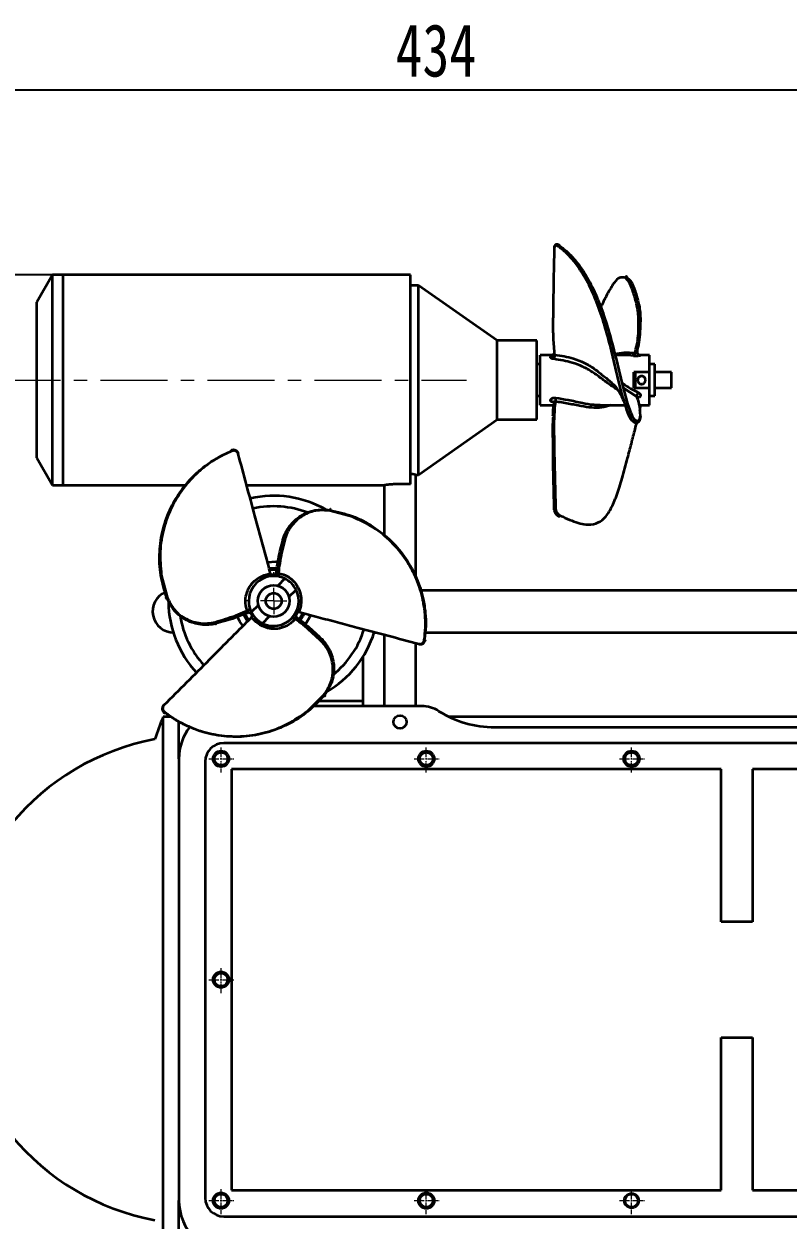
# Model space of a CAD drawing. Header units: millimetres. Extents: x 0 to 1189, y 0 to 841.
# Drawn here: x 258.6 to 403.7, y 214.6 to 442 of the extents above; entities that cross this region are included whole.
import ezdxf

# ---------------------------------------------------------------- set-up
doc = ezdxf.new("R2010")
doc.units = ezdxf.units.MM
doc.header["$PDSIZE"] = -1
for name, pattern in [('CENTER', [10.16, 6.35, -1.27, 1.27, -1.27]), ('CENTER2', [1.125, 0.75, -0.125, 0.125, -0.125]), ('CENTERX2', [20.32, 12.7, -2.54, 2.54, -2.54])]:
    doc.linetypes.add(name, pattern=pattern)
doc.styles.add('SLDTEXTSTYLE1', font='hyswlongfangsong.ttf')
doc.dimstyles.new('SLDDIMSTYLE2', dxfattribs={"dimtxt": 10, "dimasz": 4.08, "dimexe": 0, "dimexo": 0.0625, "dimgap": 2.5, "dimtad": 2, "dimdec": 0, "dimrnd": 1e-09, "dimzin": 12, "dimdsep": 46, "dimtxsty": 'SLDTEXTSTYLE1', "dimsah": 1, "dimcen": 0.09, "dimadec": 0, "dimazin": 3, "dimtfac": 1, "dimtdec": 0, "dimtofl": 0, "dimtmove": 0, "dimatfit": 3, "dimfxl": 1, "dimfrac": 2, "dimtolj": 1, "dimtzin": 12, "dimarcsym": 0})

# ---------------------------------------------------------------- blocks, each defined once
blk = doc.blocks.new('_D_1')
at = {"color": 0, "linetype": 'Continuous', "lineweight": -2, "transparency": 16777216}
for p, q in [((114.87, 282.24), (114.87, 429.48)), ((118.95, 429.48), (544.55, 429.48)), ((548.63, 324.89), (548.63, 429.48))]:
    blk.add_line(p, q, dxfattribs=at)
at = {"color": 0, "linetype": 'Continuous', "lineweight": 18, "transparency": 16777216}
for points in [[(118.95, 430.16), (118.95, 428.8), (114.87, 429.48)], [(544.55, 430.16), (544.55, 428.8), (548.63, 429.48)]]:
    blk.add_solid(points, dxfattribs=at)
at = {"layer": 'Defpoints', "color": 0, "linetype": 'Continuous', "lineweight": 18, "transparency": 16777216}
for p in [(548.63, 429.48), (548.63, 324.82), (114.87, 282.18)]:
    blk.add_point(p, dxfattribs=at)
at = {"color": 0, "linetype": 'Continuous', "lineweight": 18, "transparency": 16777216, "insert": (336.83, 441.98), "char_height": 10, "attachment_point": 2, "style": 'SLDTEXTSTYLE1'}
blk.add_mtext('\\A1;434', dxfattribs=at)
blk = doc.blocks.new('_D_2')
at = {"color": 0, "linetype": 'Continuous', "lineweight": -2, "transparency": 16777216}
for p, q in [((265.94, 394.27), (79.46, 394.27)), ((79.46, 390.19), (79.46, 130.35)), ((265.94, 126.27), (79.46, 126.27))]:
    blk.add_line(p, q, dxfattribs=at)
at = {"color": 0, "linetype": 'Continuous', "lineweight": 18, "transparency": 16777216}
for points in [[(78.78, 390.19), (80.14, 390.19), (79.46, 394.27)], [(78.78, 130.35), (80.14, 130.35), (79.46, 126.27)]]:
    blk.add_solid(points, dxfattribs=at)
at = {"layer": 'Defpoints', "color": 0, "linetype": 'Continuous', "lineweight": 18, "transparency": 16777216}
for p in [(266.01, 394.27), (79.46, 126.27), (266.01, 126.27)]:
    blk.add_point(p, dxfattribs=at)
at = {"color": 0, "linetype": 'Continuous', "lineweight": 18, "transparency": 16777216, "insert": (66.96, 266.48), "char_height": 10, "attachment_point": 2, "rotation": 90, "style": 'SLDTEXTSTYLE1'}
blk.add_mtext('\\A1;268', dxfattribs=at)
blk = doc.blocks.new('SW_CENTERMARKSYMBOL_32')
at = {"color": 0, "linetype": 'Continuous', "lineweight": 18}
for p, q in [((0, 5), (0, 5.5)), ((0, 0), (0, 2.5)), ((-5, 0), (-5.5, 0)), ((0, 0), (-2.5, 0)), ((0, 0), (0, -2.5)), ((0, 0), (2.5, 0)), ((5, 0), (5.5, 0)), ((0, -5), (0, -5.5))]:
    blk.add_line(p, q, dxfattribs=at)
blk = doc.blocks.new('*U80')
at = {"color": 0, "linetype": 'CENTER2', "lineweight": 18, "transparency": 16777216}
for p, q in [((-2.3, 0), (-0.3, 0)), ((0, 0.3), (0, 2.26)), ((0.3, 0), (2.43, 0)), ((0, -2.58), (0, -0.3))]:
    blk.add_line(p, q, dxfattribs=at)
at = {"color": 0, "linetype": 'Continuous', "lineweight": 18, "transparency": 16777216}
for p, q in [((-0.15, 0), (0.15, 0)), ((0, -0.15), (0, 0.15))]:
    blk.add_line(p, q, dxfattribs=at)
blk = doc.blocks.new('*U81')
at = {"color": 0, "linetype": 'CENTER2', "lineweight": 18, "transparency": 16777216}
for p, q in [((-2.3, 0), (-0.3, 0)), ((0, 0.3), (0, 2.26)), ((0.3, 0), (2.43, 0)), ((0, -2.58), (0, -0.3))]:
    blk.add_line(p, q, dxfattribs=at)
at = {"color": 0, "linetype": 'Continuous', "lineweight": 18, "transparency": 16777216}
for p, q in [((-0.15, 0), (0.15, 0)), ((0, -0.15), (0, 0.15))]:
    blk.add_line(p, q, dxfattribs=at)
blk = doc.blocks.new('*U82')
at = {"color": 0, "linetype": 'CENTER2', "lineweight": 18, "transparency": 16777216}
for p, q in [((-2.3, 0), (-0.3, 0)), ((0, 0.3), (0, 2.26)), ((0.3, 0), (2.43, 0)), ((0, -2.58), (0, -0.3))]:
    blk.add_line(p, q, dxfattribs=at)
at = {"color": 0, "linetype": 'Continuous', "lineweight": 18, "transparency": 16777216}
for p, q in [((-0.15, 0), (0.15, 0)), ((0, -0.15), (0, 0.15))]:
    blk.add_line(p, q, dxfattribs=at)
blk = doc.blocks.new('*U83')
at = {"color": 0, "linetype": 'CENTER2', "lineweight": 18, "transparency": 16777216}
for p, q in [((-2.3, 0), (-0.3, 0)), ((0, 0.3), (0, 2.26)), ((0.3, 0), (2.43, 0)), ((0, -2.58), (0, -0.3))]:
    blk.add_line(p, q, dxfattribs=at)
at = {"color": 0, "linetype": 'Continuous', "lineweight": 18, "transparency": 16777216}
for p, q in [((-0.15, 0), (0.15, 0)), ((0, -0.15), (0, 0.15))]:
    blk.add_line(p, q, dxfattribs=at)
blk = doc.blocks.new('*U84')
at = {"color": 0, "linetype": 'CENTER2', "lineweight": 18, "transparency": 16777216}
for p, q in [((-2.3, 0), (-0.3, 0)), ((0, 0.3), (0, 2.26)), ((0.3, 0), (2.43, 0)), ((0, -2.58), (0, -0.3))]:
    blk.add_line(p, q, dxfattribs=at)
at = {"color": 0, "linetype": 'Continuous', "lineweight": 18, "transparency": 16777216}
for p, q in [((-0.15, 0), (0.15, 0)), ((0, -0.15), (0, 0.15))]:
    blk.add_line(p, q, dxfattribs=at)
blk = doc.blocks.new('*U85')
at = {"color": 0, "linetype": 'CENTER2', "lineweight": 18, "transparency": 16777216}
for p, q in [((-2.3, 0), (-0.3, 0)), ((0, 0.3), (0, 2.26)), ((0.3, 0), (2.43, 0)), ((0, -2.58), (0, -0.3))]:
    blk.add_line(p, q, dxfattribs=at)
at = {"color": 0, "linetype": 'Continuous', "lineweight": 18, "transparency": 16777216}
for p, q in [((-0.15, 0), (0.15, 0)), ((0, -0.15), (0, 0.15))]:
    blk.add_line(p, q, dxfattribs=at)
blk = doc.blocks.new('*U86')
at = {"color": 0, "linetype": 'CENTER2', "lineweight": 18, "transparency": 16777216}
for p, q in [((-2.3, 0), (-0.3, 0)), ((0, 0.3), (0, 2.26)), ((0.3, 0), (2.43, 0)), ((0, -2.58), (0, -0.3))]:
    blk.add_line(p, q, dxfattribs=at)
at = {"color": 0, "linetype": 'Continuous', "lineweight": 18, "transparency": 16777216}
for p, q in [((-0.15, 0), (0.15, 0)), ((0, -0.15), (0, 0.15))]:
    blk.add_line(p, q, dxfattribs=at)

msp = doc.modelspace()

# ---------------------------------------------------------------- linework, layer by layer
at = {"color": 7, "linetype": 'Continuous', "lineweight": 35}
for p, q in [((264.01, 394.27), (261.01, 389.08)), ((266.01, 394.27), (264.01, 394.27)), ((264.01, 370.49), (264.01, 394.27)), ((332.01, 394.27), (266.01, 394.27)), ((266.01, 370.49), (266.01, 394.27)), ((266.01, 354.27), (266.01, 394.27)), ((332.01, 354.5), (332.01, 394.27)), ((333.51, 392.27), (332.01, 392.27)), ((348.5, 381.77), (333.51, 392.27)), ((333.51, 356.27), (333.51, 392.27)), ((261.01, 371.47), (261.01, 389.08)), ((356.01, 381.77), (348.5, 381.77)), ((348.5, 366.77), (348.5, 381.77)), ((356.01, 366.77), (356.01, 381.77)), ((359.17, 379.02), (356.61, 379.02)), ((356.61, 377.63), (356.61, 379.02)), ((356.61, 369.52), (356.61, 377.63)), ((372.19, 379.02), (370.87, 379.02)), ((377.41, 379.02), (375.23, 379.02)), ((377.41, 375.77), (377.41, 379.02)), ((356.61, 377.27), (356.01, 377.27)), ((377.41, 375.77), (374.41, 375.77)), ((374.41, 372.77), (374.41, 375.77)), ((374.66, 375.77), (374.66, 372.77)), ((378.41, 377.27), (377.41, 377.27)), ((377.41, 374.27), (377.41, 375.77)), ((378.41, 374.27), (378.41, 377.27)), ((381.61, 375.77), (378.41, 375.77)), ((381.61, 372.77), (381.61, 375.77)), ((377.41, 372.77), (377.41, 374.27)), ((378.41, 371.27), (378.41, 374.27)), ((261.01, 359.47), (261.01, 371.47)), ((356.01, 371.27), (356.61, 371.27)), ((374.97, 371.16), (372.41, 372.78)), ((374.41, 372.77), (377.41, 372.77)), ((377.41, 369.52), (377.41, 372.77)), ((377.41, 371.27), (378.41, 371.27)), ((378.41, 372.77), (381.61, 372.77)), ((264.01, 354.27), (264.01, 370.49)), ((266.01, 354.27), (266.01, 370.49)), ((356.61, 369.52), (359.18, 369.52)), ((367, 369.59), (368.03, 369.56)), ((368.03, 369.52), (372.77, 369.52)), ((373.24, 369.74), (373.49, 369.06)), ((375.49, 369.52), (377.41, 369.52)), ((375.59, 368.48), (375.68, 369.24)), ((375.68, 369.24), (375.65, 369.52)), ((333.51, 356.27), (348.5, 366.77)), ((348.5, 366.77), (356.01, 366.77)), ((261.01, 359.47), (264.01, 354.27)), ((333.01, 336.83), (333.01, 356.27)), ((333.01, 356.27), (333.51, 356.27)), ((264.01, 354.27), (266.01, 354.27)), ((266.01, 354.27), (289.3, 354.27)), ((300.88, 354.27), (327.01, 354.27)), ((327.01, 354.27), (327.01, 344.69)), ((332.01, 354.5), (330.01, 354.5)), ((321.01, 348.26), (316.77, 349.44)), ((284.66, 337.27), (285.75, 333.01)), ((306.31, 337.26), (305.58, 337.25)), ((308.13, 336.52), (306.78, 335.17)), ((308.9, 333.05), (310.25, 334.4)), ((473.01, 334.27), (333.88, 334.27)), ((303.11, 331.5), (301.76, 330.15)), ((301.88, 329.92), (301.9, 329.88)), ((310.19, 329.53), (310.52, 330.11)), ((303.88, 328.02), (305.23, 329.37)), ((325.09, 326.27), (325.52, 326.27)), ((327.01, 325.88), (327.01, 312.27)), ((334.79, 326.27), (473.01, 326.27)), ((333.01, 312.27), (333.01, 324.28)), ((323.01, 313.24), (323.01, 321.74)), ((312.35, 311.29), (315.5, 314.36)), ((334.15, 312.27), (313.5, 312.27)), ((323.01, 313.24), (314.48, 313.24)), ((323.01, 312.27), (323.01, 313.24)), ((286.52, 310.27), (285.01, 310.27)), ((285.01, 260.27), (285.01, 310.27)), ((288.01, 302.27), (288.01, 309.49)), ((288.01, 302.27), (288.01, 309.34)), ((500.52, 310.27), (339.29, 310.27)), ((348.01, 308.27), (502.01, 308.27)), ((529.51, 305.27), (296.51, 305.27)), ((288.01, 302.27), (288.01, 218.27)), ((293.01, 301.77), (293.01, 218.77)), ((298.01, 300.27), (298.01, 220.27)), ((391.01, 300.27), (298.01, 300.27)), ((391.01, 271.27), (391.01, 300.27)), ((429.01, 300.27), (397.01, 300.27)), ((397.01, 300.27), (397.01, 271.27)), ((397.01, 271.27), (391.01, 271.27)), ((285.01, 210.27), (285.01, 260.27)), ((391.01, 220.27), (391.01, 249.27)), ((391.01, 249.27), (397.01, 249.27)), ((397.01, 249.27), (397.01, 220.27)), ((298.01, 220.27), (391.01, 220.27)), ((397.01, 220.27), (429.01, 220.27)), ((288.01, 210.27), (288.01, 218.27)), ((288.01, 210.27), (288.01, 218.27)), ((296.51, 215.27), (529.51, 215.27))]:
    msp.add_line(p, q, dxfattribs=at)
at = {"color": 7, "linetype": 'CENTERX2', "lineweight": 18}
msp.add_line((252.81, 374.27), (342.62, 374.27), dxfattribs=at)
at = {"color": 7, "linetype": 'Continuous', "lineweight": 35, "flags": 128}
for points in [[(359.35, 379.17), (359.32, 379.19), (359.25, 379.21), (359.21, 379.23), (359.19, 379.23), (359.2, 379.21), (359.2, 379.21), (359.22, 379.18), (359.23, 379.17), (359.29, 379.13), (359.36, 379.09), (359.36, 379.09), (359.36, 379.09)], [(375.11, 371), (375.06, 371.08), (374.98, 371.16), (374.98, 371.16), (374.98, 371.16)], [(304.84, 339.68), (306.41, 339.76), (306.83, 339.73)], [(305.17, 338.47), (305.25, 338.48), (306.65, 338.49)], [(306.61, 338.24), (305.25, 338.22), (305.23, 338.22)], [(305.24, 338.22), (306.38, 338.26), (306.61, 338.24)], [(300.53, 329.81), (300.94, 329.05), (301.24, 328.63)], [(301.24, 328.63), (301.15, 328.74), (300.54, 329.8)], [(301.53, 330.05), (301.65, 329.82), (301.89, 329.44)], [(311.55, 329.98), (311.26, 329.38), (310.88, 328.77)], [(310.88, 328.77), (311.07, 329.06), (311.54, 329.96)], [(311.8, 329.91), (311.54, 329.37), (311.07, 328.61)], [(300.17, 327.56), (299.58, 328.4), (299.14, 329.25)], [(301.06, 328.45), (300.47, 329.37), (300.31, 329.71)], [(313.01, 329.59), (312.81, 329.12), (312.06, 327.84)]]:
    msp.add_lwpolyline(points, dxfattribs=at)
at = {"color": 7, "linetype": 'Continuous', "lineweight": 35}
for centre, radius in [((306.01, 332.27), 3), ((306.01, 332.27), 1.5), ((330.01, 309.27), 1.25), ((296.01, 302.27), 1.5), ((296.01, 302.27), 1.25), ((335.01, 302.27), 1.5), ((335.01, 302.27), 1.25), ((374.01, 302.27), 1.5), ((374.01, 302.27), 1.25), ((296.01, 260.27), 1.5), ((296.01, 260.27), 1.25), ((296.01, 218.27), 1.5), ((296.01, 218.27), 1.25), ((335.01, 218.27), 1.5), ((335.01, 218.27), 1.25), ((374.01, 218.27), 1.25)]:
    msp.add_circle(centre, radius, dxfattribs=at)
at = {"color": 7, "linetype": 'Continuous', "lineweight": 18}
msp.add_circle((374.01, 218.27), 1.5, dxfattribs=at)
at = {"color": 7, "linetype": 'Continuous', "lineweight": 35}
for centre, radius, start, end in [((306.01, 332.27), 20, 60.3735, 102.8379), ((306.01, 332.27), 18, 68.9062, 102.591), ((306.01, 332.27), 4.75, 63.4085, 206.5915), ((306.7, 337.51), 0.229, 18.1601, 168.1874), ((306.01, 332.27), 4.75, 243.4085, 26.5915), ((306.01, 332.27), 4.75, 26.5915, 63.4085), ((287.01, 330.27), 4, 113.4128, 270), ((306.01, 332.27), 20, 180.4943, 222.8457), ((301.12, 330.26), 0.229, 138.1601, 288.1874), ((306.01, 332.27), 4.75, 210.2555, 243.4085), ((306.01, 332.27), 18, 189.0714, 222.5997), ((310.19, 329.05), 0.229, 258.1545, 47.9948), ((306.01, 332.27), 20, 300.2171, 342.8322), ((306.01, 332.27), 18, 308.8963, 342.5923), ((334.15, 306.27), 6, 57.7958, 90), ((378.01, 273.52), 100, 158.4348, 161.0609), ((348.01, 328.27), 20, 237.7958, 270), ((298.01, 302.27), 10, 142.5723, 180), ((292.01, 260.27), 46.5, 100.6409, 259.3591), ((296.51, 301.77), 3.5, 90, 180), ((296.51, 218.77), 3.5, 180, 270), ((298.01, 218.27), 10, 180, 270)]:
    msp.add_arc(centre, radius, start, end, dxfattribs=at)
for points, knots in [([(359.33, 399.43), (359.24, 395.85), (359.12, 391.2), (359.07, 385.48), (359.06, 382.28), (359.26, 380.16), (359.36, 379.09)], [0, 0, 0, 0, 0.529681, 0.686321, 0.843003, 1, 1, 1, 1]), ([(360.37, 399.87), (360.28, 399.92), (360.1, 400.04), (359.83, 400.08), (359.61, 400.04), (359.45, 399.93), (359.35, 399.78), (359.3, 399.63), (359.3, 399.53), (359.29, 399.49)], [0, 0, 0, 0, 0.19353, 0.423019, 0.554493, 0.696186, 0.844196, 0.920822, 1, 1, 1, 1]), ([(359.29, 399.49), (359.29, 399.49), (359.29, 399.47), (359.3, 399.46), (359.32, 399.44), (359.33, 399.43)], [0, 0, 0, 0, 0.104557, 0.604393, 1, 1, 1, 1]), ([(360.14, 399.68), (360.05, 399.73), (359.88, 399.84), (359.67, 399.86), (359.52, 399.81), (359.42, 399.73), (359.35, 399.6), (359.34, 399.49), (359.33, 399.43)], [0, 0, 0, 0, 0.2478902, 0.498113, 0.6252911, 0.7519734, 0.8762575, 1, 1, 1, 1]), ([(360.37, 399.87), (360.36, 399.87), (360.35, 399.88), (360.33, 399.88), (360.3, 399.88), (360.27, 399.88), (360.24, 399.86), (360.21, 399.83), (360.19, 399.81), (360.16, 399.77), (360.14, 399.72), (360.14, 399.69), (360.14, 399.68)], [0, 0, 0, 0, 0.043355, 0.138562, 0.239447, 0.343431, 0.447415, 0.5483, 0.643507, 0.731295, 0.881342, 1, 1, 1, 1]), ([(372.77, 369.59), (372.42, 370.84), (371.71, 373.35), (370.75, 377.63), (369.66, 382.03), (368.39, 386.39), (366.86, 390.49), (365.22, 393.77), (363.56, 396.27), (361.97, 398.16), (360.75, 399.17), (360.14, 399.68)], [0, 0, 0, 0, 0.125677, 0.25123, 0.37579, 0.500886, 0.625508, 0.750091, 0.833147, 0.916631, 1, 1, 1, 1]), ([(360.4, 399.78), (360.4, 399.79), (360.4, 399.82), (360.38, 399.85), (360.37, 399.86), (360.37, 399.87)], [0, 0, 0, 0, 0.378931, 0.858104, 1, 1, 1, 1]), ([(360.4, 399.78), (361.02, 399.28), (362.26, 398.27), (363.88, 396.39), (365.58, 393.89), (367.24, 390.61), (368.81, 386.51), (370.1, 382.15), (371.2, 377.76), (372.18, 373.49), (372.89, 370.99), (373.24, 369.74)], [0, 0, 0, 0, 0.083922, 0.167871, 0.251306, 0.376283, 0.501098, 0.626172, 0.750464, 0.875419, 1, 1, 1, 1]), ([(372.77, 393.73), (372.42, 393.79), (371.71, 393.89), (370.75, 392.93), (369.64, 391.12), (368.79, 389.43), (368.2, 388.25), (368.13, 388.11)], [0, 0, 0, 0, 0.2426219, 0.4850037, 0.725467, 0.9669667, 1, 1, 1, 1]), ([(373.24, 393.65), (373.24, 393.67), (373.25, 393.72), (373.23, 393.79), (373.2, 393.85), (373.16, 393.88), (373.11, 393.92), (373.05, 393.93), (372.99, 393.94), (372.94, 393.93), (372.89, 393.9), (372.84, 393.86), (372.79, 393.81), (372.78, 393.75), (372.77, 393.73)], [0, 0, 0, 0, 0.090284, 0.204511, 0.27137, 0.343897, 0.420764, 0.5, 0.579236, 0.656103, 0.72863, 0.795489, 0.909716, 1, 1, 1, 1]), ([(375.32, 386.03), (375.29, 386.5), (375.23, 387.45), (374.85, 389.29), (374.24, 391.33), (373.5, 393.15), (373.01, 393.54), (372.77, 393.73)], [0, 0, 0, 0, 0.120086, 0.243576, 0.495116, 0.747345, 1, 1, 1, 1]), ([(373.24, 393.65), (373.48, 393.46), (373.96, 393.08), (374.69, 391.29), (375.27, 389.27), (375.62, 387.45), (375.66, 386.51), (375.68, 386.04)], [0, 0, 0, 0, 0.2534975, 0.504959, 0.7552789, 0.8788173, 1, 1, 1, 1]), ([(374.67, 379.42), (374.89, 380.35), (375.39, 382.51), (375.35, 384.75), (375.32, 386.03)], [0, 0, 0, 0, 0.427898, 1, 1, 1, 1]), ([(375.68, 386.04), (375.66, 384.67), (375.63, 382.64), (375.25, 380.52), (375.02, 379.77), (374.98, 379.63)], [0, 0, 0, 0, 0.631987, 0.936217, 1, 1, 1, 1]), ([(375.68, 386.04), (375.69, 386.05), (375.73, 386.05), (375.74, 386.05), (375.74, 386.05), (375.73, 386.05), (375.7, 386.05), (375.66, 386.05), (375.62, 386.05), (375.56, 386.04), (375.51, 386.04), (375.44, 386.04), (375.38, 386.04), (375.34, 386.03), (375.32, 386.03)], [0, 0, 0, 0, 0.09057, 0.204939, 0.271779, 0.34422, 0.420942, 0.5, 0.579058, 0.65578, 0.728221, 0.795061, 0.90943, 1, 1, 1, 1]), ([(359.21, 378.28), (359.12, 378.3), (359.03, 378.31), (358.88, 378.36), (358.74, 378.42), (358.62, 378.52), (358.58, 378.63), (358.64, 378.72), (358.78, 378.79), (358.92, 378.81), (358.99, 378.83)], [0, 0, 0, 0, 0.154437, 0.155684, 0.304606, 0.445756, 0.580016, 0.713926, 0.855324, 1, 1, 1, 1]), ([(359.19, 379.22), (359.19, 379.22), (359.21, 379.15), (359.18, 379.01), (359.1, 378.87), (359.03, 378.8), (359, 378.79), (359, 378.79), (359, 378.79)], [0, 0, 0, 0, 0.022181, 0.346275, 0.639856, 0.825839, 0.957385, 1, 1, 1, 1]), ([(371.38, 372.41), (371.02, 372.63), (370.02, 373.23), (368.46, 374.47), (366.62, 375.79), (364.72, 376.86), (362.3, 377.79), (360.4, 378.09), (359.21, 378.28)], [0, 0, 0, 0, 0.09277, 0.256121, 0.42418, 0.578433, 0.735981, 1, 1, 1, 1]), ([(359.36, 379.09), (360.59, 378.91), (362.55, 378.61), (365.03, 377.61), (366.95, 376.46), (368.66, 375.08), (369.76, 374.17), (370.25, 373.76)], [0, 0, 0, 0, 0.301825, 0.480556, 0.663583, 0.850562, 1, 1, 1, 1]), ([(370.81, 379.24), (371.39, 379.35), (372.62, 379.6), (373.96, 379.49), (374.67, 379.42)], [0, 0, 0, 0, 0.474426, 1, 1, 1, 1]), ([(374.39, 378.86), (373.68, 378.96), (372.93, 379.08), (372.23, 379.01), (372.19, 379.01)], [0, 0, 0, 0, 0.943327, 1, 1, 1, 1]), ([(375.28, 379.02), (375.35, 379.02), (375.44, 379.02), (375.57, 379.02), (375.67, 379.01), (375.71, 378.99), (375.71, 378.97), (375.68, 378.95), (375.54, 378.9), (375.34, 378.86), (375.07, 378.83), (374.77, 378.83), (374.53, 378.84), (374.41, 378.85), (374.39, 378.86)], [0, 0, 0, 0, 0.1041833, 0.1139433, 0.2227295, 0.3092367, 0.321777, 0.4134851, 0.5068775, 0.609048, 0.7226652, 0.8441965, 0.9653413, 1, 1, 1, 1]), ([(374.67, 379.42), (374.67, 379.42), (374.68, 379.43), (374.72, 379.44), (374.81, 379.49), (374.91, 379.55), (375, 379.62), (375.07, 379.68), (375.12, 379.72), (375.13, 379.74), (375.14, 379.74), (375.13, 379.74), (375.12, 379.74), (375.12, 379.74)], [0, 0, 0, 0, 0.000083, 0.045182, 0.209914, 0.383103, 0.54612, 0.686108, 0.802274, 0.871742, 0.906532, 0.978325, 1, 1, 1, 1]), ([(375.55, 379.02), (375.55, 379.02), (375.55, 379.02), (375.52, 379.02), (375.44, 379.05), (375.32, 379.12), (375.19, 379.26), (375.11, 379.46), (375.1, 379.64), (375.13, 379.72), (375.14, 379.74)], [0, 0, 0, 0, 0.045322, 0.107866, 0.194751, 0.345627, 0.528955, 0.730126, 0.954155, 1, 1, 1, 1]), ([(370.22, 373.72), (370.35, 373.63), (370.73, 373.36), (371.25, 372.64), (371.78, 371.78), (372.17, 371), (372.51, 370.21), (372.77, 369.54), (372.93, 369.06), (372.98, 368.91)], [0, 0, 0, 0, 0.123144, 0.357477, 0.548325, 0.691528, 0.801456, 0.940854, 1, 1, 1, 1]), ([(372.15, 373.75), (372.23, 373.69), (373.22, 372.97), (374.3, 372.42), (375.28, 371.92)], [0, 0, 0, 0, 0.081953, 1, 1, 1, 1]), ([(376.66, 374.27), (376.65, 374.19), (376.63, 374.03), (376.51, 373.81), (376.33, 373.63), (376.09, 373.53), (375.84, 373.51), (375.6, 373.57), (375.39, 373.71), (375.23, 373.91), (375.15, 374.15), (375.15, 374.4), (375.24, 374.64), (375.39, 374.84), (375.6, 374.97), (375.85, 375.03), (376.1, 375.01), (376.33, 374.91), (376.51, 374.74), (376.63, 374.52), (376.65, 374.35), (376.66, 374.27)], [0, 0, 0, 0, 0.051953, 0.103851, 0.1572, 0.211844, 0.264824, 0.315728, 0.367395, 0.421408, 0.475817, 0.528119, 0.579139, 0.631418, 0.685759, 0.739858, 0.791513, 0.842435, 0.89536, 0.949987, 1, 1, 1, 1]), ([(359.21, 370.06), (359.12, 370.08), (359.03, 370.09), (358.88, 370.13), (358.74, 370.19), (358.62, 370.31), (358.58, 370.45), (358.64, 370.59), (358.78, 370.73), (359, 370.85), (359.27, 370.91), (359.49, 370.92), (359.61, 370.9), (359.63, 370.9)], [0, 0, 0, 0, 0.112533, 0.113442, 0.221957, 0.324808, 0.422639, 0.520215, 0.623247, 0.734896, 0.852934, 0.970297, 1, 1, 1, 1]), ([(359.63, 370.9), (360.4, 370.77), (362.14, 370.48), (364.5, 369.98), (366.17, 369.61), (366.9, 369.6), (367, 369.59)], [0, 0, 0, 0, 0.296816, 0.666694, 0.954326, 1, 1, 1, 1]), ([(375.68, 367.53), (375.66, 368.24), (375.63, 369.3), (375.25, 370.6), (375.02, 371.08), (374.98, 371.16)], [0, 0, 0, 0, 0.631987, 0.936217, 1, 1, 1, 1]), ([(375.11, 371), (375.11, 371), (375.12, 370.99), (375.1, 371.03), (375.13, 371.08), (375.13, 371.08), (375.13, 371.08)], [0, 0, 0, 0, 0.1173016, 0.4156245, 0.8676944, 1, 1, 1, 1]), ([(375.28, 371.92), (375.36, 371.87), (375.52, 371.78), (375.67, 371.6), (375.71, 371.46), (375.71, 371.33), (375.68, 371.19), (375.54, 371.04), (375.36, 370.93), (375.22, 370.89), (375.16, 370.88)], [0, 0, 0, 0, 0.16468, 0.323268, 0.442532, 0.467759, 0.60145, 0.737597, 0.88654, 1, 1, 1, 1]), ([(359.21, 369.9), (359.14, 369.31), (359.04, 368.48), (359.02, 367.65), (359.01, 367.4)], [0, 0, 0, 0, 0.703322, 1, 1, 1, 1]), ([(359.09, 370.17), (359.09, 370.17), (359.09, 370.18), (359.11, 370.16), (359.15, 370.11), (359.2, 370), (359.19, 369.94), (359.18, 369.91)], [0, 0, 0, 0, 0.014861, 0.168862, 0.405441, 0.730918, 1, 1, 1, 1]), ([(359.5, 370.2), (359.5, 370.2), (359.49, 370.2), (359.45, 370.2), (359.39, 370.17), (359.31, 370.11), (359.25, 370.04), (359.21, 369.96), (359.2, 369.92), (359.19, 369.9)], [0, 0, 0, 0, 0.000129, 0.044401, 0.232447, 0.445238, 0.660247, 0.856982, 1, 1, 1, 1]), ([(359.5, 370.2), (359.4, 369.1), (359.22, 366.9), (359.27, 363.6), (359.35, 357.88), (359.48, 353.26), (359.58, 349.74)], [0, 0, 0, 0, 0.161227, 0.322592, 0.484018, 1, 1, 1, 1]), ([(370.14, 369.52), (369.53, 369.33), (368.32, 368.97), (366.44, 368.98), (364.37, 369.3), (362.04, 369.79), (360.35, 370.06), (359.5, 370.2)], [0, 0, 0, 0, 0.194942, 0.382389, 0.575339, 0.785367, 1, 1, 1, 1]), ([(373.24, 369.74), (373.24, 369.73), (373.25, 369.7), (373.23, 369.65), (373.2, 369.62), (373.16, 369.58), (373.11, 369.56), (373.05, 369.53), (372.99, 369.52), (372.94, 369.51), (372.89, 369.51), (372.84, 369.53), (372.79, 369.55), (372.78, 369.58), (372.77, 369.59)], [0, 0, 0, 0, 0.090284, 0.204511, 0.27137, 0.343897, 0.420764, 0.5, 0.579236, 0.656103, 0.72863, 0.795489, 0.909716, 1, 1, 1, 1]), ([(374.29, 366.46), (374.27, 366.46), (374.02, 366.49), (373.49, 367.48), (373.01, 368.88), (372.77, 369.59)], [0, 0, 0, 0, 0.035449, 0.517318, 1, 1, 1, 1]), ([(373.06, 368.71), (373.33, 368.03), (373.8, 366.86), (374.39, 366.25), (374.92, 366.07), (375.14, 366.23), (375.21, 366.28)], [0, 0, 0, 0, 0.40788, 0.695135, 0.899588, 1, 1, 1, 1]), ([(373.49, 369.06), (373.65, 368.6), (374.04, 367.44), (374.69, 366.52), (375.27, 366.44), (375.62, 366.89), (375.66, 367.32), (375.68, 367.53)], [0, 0, 0, 0, 0.182301, 0.457745, 0.731939, 0.86726, 1, 1, 1, 1]), ([(359.33, 349.62), (359.24, 353.19), (359.11, 357.82), (359.08, 363.49), (359.04, 365.81), (359.15, 367.08), (359.16, 367.29)], [0, 0, 0, 0, 0.605456, 0.784504, 0.9636, 1, 1, 1, 1]), ([(373.24, 359.43), (373.48, 360.33), (373.96, 362.12), (374.57, 364.57), (374.9, 365.77), (375.01, 366.16)], [0, 0, 0, 0, 0.404393, 0.805538, 1, 1, 1, 1]), ([(375.21, 366.28), (375.29, 366.32), (375.6, 366.46), (375.68, 366.99), (375.74, 367.39)], [0, 0, 0, 0, 0.257983, 1, 1, 1, 1]), ([(285.7, 332.86), (285.26, 334.28), (284.39, 337.11), (284.21, 341.59), (284.86, 345.97), (286.37, 350.08), (288.62, 353.72), (291.11, 356.45), (293.54, 358.39), (295.73, 359.76), (297.2, 360.41), (297.94, 360.73)], [0, 0, 0, 0, 0.125677, 0.25123, 0.37579, 0.500886, 0.625508, 0.750091, 0.833147, 0.916631, 1, 1, 1, 1]), ([(298.14, 360.79), (297.41, 360.46), (295.93, 359.82), (293.73, 358.46), (291.29, 356.53), (288.78, 353.81), (286.51, 350.16), (285, 346.07), (284.26, 341.69), (284.53, 338.75), (284.66, 337.27)], [0, 0, 0, 0, 0.095865, 0.191761, 0.287069, 0.429833, 0.57241, 0.715283, 0.857263, 1, 1, 1, 1]), ([(297.99, 360.92), (297.98, 360.92), (297.97, 360.91), (297.95, 360.89), (297.94, 360.87), (297.93, 360.83), (297.93, 360.79), (297.93, 360.75), (297.94, 360.73)], [0, 0, 0, 0, 0.106858, 0.269919, 0.423801, 0.565693, 0.808214, 1, 1, 1, 1]), ([(299.32, 360.25), (299.3, 360.32), (299.26, 360.46), (299.13, 360.63), (298.98, 360.78), (298.74, 360.93), (298.39, 361.03), (298.12, 360.96), (297.99, 360.92)], [0, 0, 0, 0, 0.112921, 0.228483, 0.349322, 0.475053, 0.73155, 1, 1, 1, 1]), ([(298.14, 360.79), (298.14, 360.8), (298.13, 360.84), (298.1, 360.88), (298.07, 360.9), (298.05, 360.92), (298.02, 360.93), (298, 360.93), (297.99, 360.92), (297.99, 360.92)], [0, 0, 0, 0, 0.170868, 0.386938, 0.513354, 0.650452, 0.795728, 0.945466, 1, 1, 1, 1]), ([(299.27, 360.23), (299.25, 360.3), (299.2, 360.43), (299.08, 360.59), (298.94, 360.71), (298.73, 360.82), (298.45, 360.88), (298.25, 360.82), (298.14, 360.79)], [0, 0, 0, 0, 0.122783, 0.246438, 0.37291, 0.500354, 0.751493, 1, 1, 1, 1]), ([(299.27, 360.23), (299.28, 360.24), (299.31, 360.24), (299.32, 360.25), (299.32, 360.25), (299.32, 360.25)], [0, 0, 0, 0, 0.349601, 0.791309, 1, 1, 1, 1]), ([(305.43, 337.45), (305.1, 338.67), (304.44, 341.12), (303.44, 344.8), (301.71, 351.17), (300.33, 356.31), (299.27, 360.23)], [0, 0, 0, 0, 0.161227, 0.322592, 0.484018, 1, 1, 1, 1]), ([(360.4, 348.55), (361.02, 348.25), (362.26, 347.67), (363.88, 347.08), (365.58, 346.71), (367.24, 346.86), (368.81, 347.84), (370.1, 349.66), (371.2, 352.27), (372.18, 355.54), (372.89, 358.13), (373.24, 359.43)], [0, 0, 0, 0, 0.083922, 0.167871, 0.251306, 0.376283, 0.501098, 0.626172, 0.750464, 0.875419, 1, 1, 1, 1]), ([(332.97, 356.28), (332.98, 356.28), (333.02, 356.27), (332.74, 356.31), (332.37, 356.37), (332.03, 356.41), (331.97, 356.41)], [0, 0, 0, 0, 0.129065, 0.52044, 0.91365, 1, 1, 1, 1]), ([(330.01, 354.5), (329.67, 354.49), (329, 354.48), (328.11, 354.41), (327.43, 354.33), (327.04, 354.28), (327.04, 354.28), (327.04, 354.28)], [0, 0, 0, 0, 0.21319, 0.426322, 0.640967, 0.856624, 1, 1, 1, 1]), ([(307.78, 343.97), (307.93, 344.42), (308.25, 345.32), (309.27, 346.94), (311.05, 348.58), (313.77, 349.73), (315.7, 349.62), (316.67, 349.56)], [0, 0, 0, 0, 0.1200857, 0.2435763, 0.4951159, 0.7473449, 1, 1, 1, 1]), ([(316.77, 349.44), (315.82, 349.51), (313.92, 349.63), (311.24, 348.48), (309.52, 346.85), (308.54, 345.24), (308.24, 344.34), (308.1, 343.9)], [0, 0, 0, 0, 0.2534975, 0.504959, 0.7552789, 0.8788173, 1, 1, 1, 1]), ([(316.77, 349.44), (316.78, 349.47), (316.79, 349.52), (316.79, 349.59), (316.8, 349.65), (316.79, 349.69), (316.79, 349.72), (316.78, 349.74), (316.76, 349.75), (316.75, 349.74), (316.73, 349.72), (316.71, 349.69), (316.69, 349.63), (316.68, 349.58), (316.67, 349.56)], [0, 0, 0, 0, 0.090284, 0.204511, 0.27137, 0.343897, 0.420764, 0.5, 0.579236, 0.656103, 0.72863, 0.795489, 0.909716, 1, 1, 1, 1]), ([(316.67, 349.56), (318.12, 349.23), (321.01, 348.57), (324.98, 346.49), (328.44, 343.74), (331.24, 340.37), (333.28, 336.6), (334.4, 333.08), (334.85, 330.01), (334.95, 327.43), (334.78, 325.83), (334.69, 325.03)], [0, 0, 0, 0, 0.125677, 0.25123, 0.37579, 0.500886, 0.625508, 0.750091, 0.833147, 0.916631, 1, 1, 1, 1]), ([(334.63, 324.82), (334.72, 325.62), (334.9, 327.22), (334.82, 329.81), (334.37, 332.89), (333.27, 336.43), (331.25, 340.21), (328.46, 343.57), (325.03, 346.39), (322.35, 347.64), (321.01, 348.26)], [0, 0, 0, 0, 0.095865, 0.191761, 0.287069, 0.429833, 0.57241, 0.715283, 0.857263, 1, 1, 1, 1]), ([(359.58, 349.74), (359.57, 349.74), (359.54, 349.75), (359.5, 349.76), (359.45, 349.76), (359.42, 349.76), (359.38, 349.75), (359.35, 349.74), (359.32, 349.72), (359.3, 349.71), (359.29, 349.69), (359.29, 349.68), (359.29, 349.67)], [0, 0, 0, 0, 0.11619, 0.262993, 0.348825, 0.441874, 0.540442, 0.64202, 0.743599, 0.842167, 0.935215, 1, 1, 1, 1]), ([(359.29, 349.67), (359.3, 349.6), (359.31, 349.46), (359.39, 349.24), (359.5, 349.03), (359.66, 348.78), (359.9, 348.52), (360.09, 348.41), (360.19, 348.35)], [0, 0, 0, 0, 0.129139, 0.256137, 0.383841, 0.510976, 0.757189, 1, 1, 1, 1]), ([(359.58, 349.74), (359.59, 349.68), (359.6, 349.55), (359.67, 349.35), (359.76, 349.17), (359.92, 348.94), (360.13, 348.7), (360.31, 348.6), (360.4, 348.55)], [0, 0, 0, 0, 0.1227834, 0.2464383, 0.37291, 0.5003542, 0.7514926, 1, 1, 1, 1]), ([(360.4, 348.55), (360.4, 348.53), (360.4, 348.5), (360.38, 348.46), (360.36, 348.42), (360.33, 348.39), (360.3, 348.36), (360.27, 348.35), (360.24, 348.34), (360.21, 348.34), (360.19, 348.34), (360.19, 348.35)], [0, 0, 0, 0, 0.124418, 0.281749, 0.373799, 0.473627, 0.57941, 0.688441, 0.797473, 0.903255, 1, 1, 1, 1]), ([(306.5, 337.47), (306.62, 338.4), (306.89, 340.56), (307.46, 342.73), (307.78, 343.97)], [0, 0, 0, 0, 0.4278983, 1, 1, 1, 1]), ([(308.1, 343.9), (307.78, 342.57), (307.3, 340.59), (307.01, 338.47), (306.93, 337.71), (306.92, 337.58)], [0, 0, 0, 0, 0.631987, 0.9362174, 1, 1, 1, 1]), ([(308.1, 343.9), (308.08, 343.91), (308.04, 343.92), (307.97, 343.94), (307.91, 343.95), (307.86, 343.97), (307.81, 343.98), (307.77, 343.99), (307.73, 344), (307.71, 344), (307.71, 344), (307.71, 344), (307.73, 343.99), (307.77, 343.98), (307.78, 343.97)], [0, 0, 0, 0, 0.09057, 0.2049391, 0.2717792, 0.3442198, 0.4209424, 0.5, 0.5790576, 0.6557802, 0.7282208, 0.7950609, 0.90943, 1, 1, 1, 1]), ([(300.95, 330.41), (300.79, 331.05), (300.53, 332.12), (300.86, 333.95), (301.59, 335.33), (302.62, 336.37), (303.73, 337.03), (304.75, 337.35), (305.2, 337.42), (305.43, 337.45)], [0, 0, 0, 0, 0.194837, 0.324557, 0.45876, 0.584781, 0.714501, 0.855703, 1, 1, 1, 1]), ([(306.01, 337.02), (306.01, 337.02), (306.01, 337.02), (306.01, 337.02), (306.01, 337.02), (306, 337.02), (306, 337.02), (305.97, 337.02), (305.93, 337.03), (305.84, 337.04), (305.73, 337.08), (305.59, 337.18), (305.48, 337.31), (305.45, 337.43), (305.44, 337.47)], [0, 0, 0, 0, 0.019583, 0.026685, 0.030975, 0.034751, 0.040389, 0.062725, 0.12008, 0.21326, 0.373384, 0.555711, 0.830097, 1, 1, 1, 1]), ([(306.47, 337.56), (306.47, 337.53), (306.47, 337.45), (306.4, 337.32), (306.31, 337.19), (306.2, 337.11), (306.1, 337.06), (306.02, 337.03), (305.96, 337.02), (305.92, 337.02), (305.91, 337.02), (305.9, 337.02), (305.9, 337.02), (305.9, 337.02), (305.9, 337.02), (305.9, 337.02), (305.9, 337.02)], [0, 0, 0, 0, 0.077853, 0.291317, 0.465965, 0.613655, 0.736278, 0.83292, 0.901728, 0.942163, 0.952073, 0.957261, 0.961654, 0.96797, 0.980257, 1, 1, 1, 1]), ([(306.92, 337.58), (307.56, 337.4), (308.61, 337.09), (310.03, 335.89), (310.86, 334.57), (311.25, 333.15), (311.26, 331.86), (311.03, 330.82), (310.87, 330.4), (310.78, 330.18)], [0, 0, 0, 0, 0.194837, 0.324557, 0.45876, 0.584781, 0.714501, 0.855703, 1, 1, 1, 1]), ([(285.75, 333.01), (285.73, 333), (285.68, 332.98), (285.62, 332.95), (285.57, 332.93), (285.53, 332.9), (285.51, 332.88), (285.49, 332.86), (285.49, 332.85), (285.51, 332.84), (285.53, 332.83), (285.57, 332.83), (285.63, 332.84), (285.68, 332.86), (285.7, 332.86)], [0, 0, 0, 0, 0.090284, 0.204511, 0.27137, 0.343897, 0.420764, 0.5, 0.579236, 0.656103, 0.72863, 0.795489, 0.909716, 1, 1, 1, 1]), ([(294.99, 327.96), (294.53, 327.87), (293.59, 327.69), (291.67, 327.76), (289.37, 328.48), (287, 330.27), (286.14, 332), (285.7, 332.86)], [0, 0, 0, 0, 0.120086, 0.243576, 0.495116, 0.747345, 1, 1, 1, 1]), ([(285.75, 333.01), (286.18, 332.15), (287.02, 330.45), (289.35, 328.7), (291.62, 328.02), (293.51, 327.98), (294.43, 328.17), (294.89, 328.27)], [0, 0, 0, 0, 0.253498, 0.504959, 0.755279, 0.878817, 1, 1, 1, 1]), ([(294.89, 328.27), (296.21, 328.66), (298.15, 329.23), (300.14, 330.05), (300.83, 330.35), (300.95, 330.41)], [0, 0, 0, 0, 0.631987, 0.936217, 1, 1, 1, 1]), ([(301.26, 330.1), (300.4, 329.74), (298.38, 328.89), (296.22, 328.3), (294.99, 327.96)], [0, 0, 0, 0, 0.427898, 1, 1, 1, 1]), ([(301.2, 330.03), (301.22, 330.04), (301.3, 330.08), (301.44, 330.09), (301.58, 330.08), (301.64, 330.05), (301.66, 330.04)], [0, 0, 0, 0, 0.146579, 0.548487, 0.877311, 1, 1, 1, 1]), ([(301.71, 330.1), (301.72, 330.09), (301.79, 330.04), (301.84, 329.97), (301.88, 329.92)], [0, 0, 0, 0, 0.192007, 1, 1, 1, 1]), ([(301.89, 329.9), (301.89, 329.9), (301.89, 329.9), (301.89, 329.9), (301.89, 329.89), (301.9, 329.89), (301.91, 329.87), (301.94, 329.81), (301.98, 329.68), (301.97, 329.48), (301.91, 329.3), (301.82, 329.21), (301.79, 329.18)], [0, 0, 0, 0, 0.024847, 0.030681, 0.034432, 0.039687, 0.057994, 0.088992, 0.289722, 0.572205, 0.813492, 1, 1, 1, 1]), ([(310.35, 329.22), (310.3, 329.26), (310.21, 329.34), (310.14, 329.49), (310.1, 329.63), (310.1, 329.75), (310.12, 329.85), (310.14, 329.92), (310.16, 329.96), (310.17, 329.98), (310.17, 329.99), (310.17, 329.99), (310.17, 329.99), (310.17, 329.99), (310.17, 329.99), (310.17, 329.99), (310.17, 329.98), (310.16, 329.97)], [0, 0, 0, 0, 0.175956, 0.335552, 0.46967, 0.582368, 0.673605, 0.741974, 0.786265, 0.80366, 0.808877, 0.812542, 0.816829, 0.824047, 0.840572, 0.894763, 1, 1, 1, 1]), ([(310.12, 329.9), (310.12, 329.9), (310.12, 329.89), (310.12, 329.9), (310.12, 329.9), (310.12, 329.9), (310.13, 329.91), (310.14, 329.93), (310.17, 329.96), (310.22, 330.03), (310.31, 330.1), (310.46, 330.18), (310.63, 330.21), (310.75, 330.18), (310.79, 330.16)], [0, 0, 0, 0, 0.019583, 0.026685, 0.030975, 0.034751, 0.040389, 0.062725, 0.12008, 0.21326, 0.373384, 0.555711, 0.830097, 1, 1, 1, 1]), ([(310.78, 330.18), (312.01, 329.86), (314.45, 329.21), (318.14, 328.23), (324.52, 326.54), (329.67, 325.17), (333.59, 324.12)], [0, 0, 0, 0, 0.161227, 0.322592, 0.484018, 1, 1, 1, 1]), ([(301.81, 329.18), (300.92, 328.28), (299.13, 326.49), (296.44, 323.78), (291.79, 319.11), (288.02, 315.33), (285.16, 312.46)], [0, 0, 0, 0, 0.161227, 0.322592, 0.484018, 1, 1, 1, 1]), ([(294.89, 328.27), (294.9, 328.25), (294.9, 328.21), (294.92, 328.14), (294.94, 328.08), (294.95, 328.03), (294.96, 327.98), (294.98, 327.94), (294.99, 327.9), (294.99, 327.88), (295, 327.88), (295, 327.88), (295, 327.91), (294.99, 327.94), (294.99, 327.96)], [0, 0, 0, 0, 0.09057, 0.204939, 0.271779, 0.34422, 0.420942, 0.5, 0.579058, 0.65578, 0.728221, 0.795061, 0.90943, 1, 1, 1, 1]), ([(310.15, 328.83), (309.67, 328.37), (308.88, 327.6), (307.13, 326.98), (305.57, 326.92), (304.15, 327.29), (303.02, 327.92), (302.24, 328.65), (301.95, 329), (301.81, 329.18)], [0, 0, 0, 0, 0.194837, 0.324557, 0.45876, 0.584781, 0.714501, 0.855703, 1, 1, 1, 1]), ([(315.03, 324.65), (314.04, 325.59), (312.57, 326.99), (310.87, 328.3), (310.25, 328.75), (310.15, 328.83)], [0, 0, 0, 0, 0.631987, 0.936217, 1, 1, 1, 1]), ([(310.26, 329.24), (311.01, 328.68), (312.74, 327.36), (314.34, 325.79), (315.25, 324.89)], [0, 0, 0, 0, 0.427898, 1, 1, 1, 1]), ([(315.03, 324.65), (315.05, 324.66), (315.08, 324.69), (315.13, 324.73), (315.17, 324.78), (315.21, 324.82), (315.24, 324.85), (315.28, 324.89), (315.3, 324.91), (315.31, 324.93), (315.32, 324.94), (315.31, 324.93), (315.29, 324.92), (315.26, 324.9), (315.25, 324.89)], [0, 0, 0, 0, 0.09057, 0.204939, 0.271779, 0.34422, 0.420942, 0.5, 0.579058, 0.65578, 0.728221, 0.795061, 0.90943, 1, 1, 1, 1]), ([(315.5, 314.36), (316.03, 315.16), (317.08, 316.74), (317.43, 319.63), (316.88, 321.94), (315.97, 323.6), (315.34, 324.3), (315.03, 324.65)], [0, 0, 0, 0, 0.253498, 0.504959, 0.755279, 0.878817, 1, 1, 1, 1]), ([(315.25, 324.89), (315.56, 324.53), (316.19, 323.81), (317.08, 322.11), (317.61, 319.76), (317.24, 316.82), (316.18, 315.2), (315.65, 314.39)], [0, 0, 0, 0, 0.120086, 0.243576, 0.495116, 0.747345, 1, 1, 1, 1]), ([(333.58, 324.07), (333.65, 324.05), (333.79, 324.03), (334.01, 324.04), (334.21, 324.1), (334.46, 324.23), (334.72, 324.49), (334.79, 324.76), (334.83, 324.89)], [0, 0, 0, 0, 0.112921, 0.228483, 0.349322, 0.475053, 0.73155, 1, 1, 1, 1]), ([(333.59, 324.12), (333.59, 324.11), (333.58, 324.09), (333.58, 324.07), (333.58, 324.07), (333.58, 324.07)], [0, 0, 0, 0, 0.349601, 0.791309, 1, 1, 1, 1]), ([(333.59, 324.12), (333.66, 324.11), (333.79, 324.08), (333.99, 324.11), (334.17, 324.17), (334.37, 324.3), (334.56, 324.51), (334.61, 324.72), (334.63, 324.82)], [0, 0, 0, 0, 0.122783, 0.246438, 0.37291, 0.500354, 0.751493, 1, 1, 1, 1]), ([(334.63, 324.82), (334.65, 324.82), (334.69, 324.81), (334.73, 324.82), (334.77, 324.83), (334.79, 324.84), (334.81, 324.86), (334.83, 324.88), (334.83, 324.89), (334.83, 324.89)], [0, 0, 0, 0, 0.170868, 0.386938, 0.513354, 0.650452, 0.795728, 0.945466, 1, 1, 1, 1]), ([(315.65, 314.39), (314.64, 313.3), (312.62, 311.13), (308.84, 308.73), (304.72, 307.11), (300.41, 306.36), (296.12, 306.49), (292.51, 307.28), (289.62, 308.42), (287.34, 309.63), (286.04, 310.58), (285.39, 311.05)], [0, 0, 0, 0, 0.125677, 0.25123, 0.37579, 0.500886, 0.625508, 0.750091, 0.833147, 0.916631, 1, 1, 1, 1]), ([(315.5, 314.36), (315.51, 314.35), (315.55, 314.31), (315.61, 314.27), (315.66, 314.24), (315.7, 314.22), (315.73, 314.21), (315.75, 314.21), (315.77, 314.22), (315.77, 314.24), (315.76, 314.26), (315.74, 314.3), (315.7, 314.34), (315.66, 314.38), (315.65, 314.39)], [0, 0, 0, 0, 0.090284, 0.204511, 0.27137, 0.343897, 0.420764, 0.5, 0.579236, 0.656103, 0.72863, 0.795489, 0.909716, 1, 1, 1, 1]), ([(285.12, 312.5), (285.07, 312.44), (284.97, 312.33), (284.88, 312.14), (284.83, 311.93), (284.82, 311.65), (284.91, 311.3), (285.11, 311.1), (285.21, 311)], [0, 0, 0, 0, 0.1129207, 0.2284834, 0.3493221, 0.4750527, 0.73155, 1, 1, 1, 1]), ([(285.16, 312.46), (285.11, 312.41), (285.02, 312.3), (284.95, 312.12), (284.91, 311.93), (284.92, 311.7), (285.01, 311.43), (285.17, 311.28), (285.24, 311.2)], [0, 0, 0, 0, 0.122783, 0.246438, 0.37291, 0.500354, 0.751493, 1, 1, 1, 1]), ([(285.16, 312.46), (285.15, 312.47), (285.13, 312.48), (285.12, 312.49), (285.12, 312.49), (285.12, 312.49)], [0, 0, 0, 0, 0.3496006, 0.7913093, 1, 1, 1, 1]), ([(285.24, 311.2), (285.23, 311.19), (285.21, 311.16), (285.19, 311.12), (285.18, 311.09), (285.18, 311.06), (285.18, 311.03), (285.19, 311.01), (285.2, 311), (285.21, 311)], [0, 0, 0, 0, 0.170868, 0.386938, 0.513354, 0.650452, 0.795728, 0.945466, 1, 1, 1, 1]), ([(285.21, 311), (285.21, 311), (285.22, 310.99), (285.25, 310.99), (285.28, 310.99), (285.31, 311), (285.35, 311.02), (285.38, 311.04), (285.39, 311.05)], [0, 0, 0, 0, 0.106858, 0.269919, 0.423801, 0.565693, 0.808214, 1, 1, 1, 1]), ([(285.24, 311.2), (285.89, 310.73), (287.19, 309.77), (289.47, 308.55), (292.36, 307.4), (295.97, 306.58), (300.26, 306.44), (304.56, 307.18), (308.72, 308.73), (311.14, 310.43), (312.35, 311.29)], [0, 0, 0, 0, 0.095865, 0.191761, 0.287069, 0.429833, 0.57241, 0.715283, 0.857263, 1, 1, 1, 1])]:
    msp.add_open_spline(points, degree=3, knots=knots, dxfattribs=at)
for points in [[(359.36, 379.09), (359.36, 379.02), (359.35, 378.88), (359.32, 378.64), (359.27, 378.43), (359.23, 378.33), (359.21, 378.28)], [(374.38, 378.86), (374.42, 378.88), (374.48, 378.92), (374.57, 379.06), (374.64, 379.23), (374.66, 379.36), (374.67, 379.42)], [(359.63, 370.9), (359.62, 370.85), (359.59, 370.76), (359.55, 370.57), (359.51, 370.38), (359.5, 370.26), (359.5, 370.2)], [(375.28, 371.92), (375.24, 371.85), (375.16, 371.72), (375.06, 371.5), (374.99, 371.3), (374.98, 371.21), (374.98, 371.16)], [(305.99, 337.02), (305.93, 337.03), (305.8, 337.04), (305.63, 337.13), (305.5, 337.27), (305.45, 337.39), (305.43, 337.45)], [(307.26, 336.85), (307.19, 336.88), (307.07, 336.93), (306.94, 337.12), (306.88, 337.34), (306.91, 337.5), (306.92, 337.58)], [(301.41, 331.06), (301.42, 330.99), (301.44, 330.86), (301.34, 330.65), (301.18, 330.49), (301.03, 330.43), (300.95, 330.41)], [(301.81, 329.18), (301.85, 329.23), (301.93, 329.33), (301.98, 329.52), (301.98, 329.71), (301.93, 329.82), (301.9, 329.88)], [(310.13, 329.91), (310.17, 329.96), (310.24, 330.07), (310.4, 330.16), (310.59, 330.21), (310.72, 330.19), (310.78, 330.18)], [(310.15, 328.83), (310.09, 328.88), (309.96, 328.98), (309.74, 329.04), (309.51, 329.02), (309.4, 328.94), (309.35, 328.9)]]:
    msp.add_open_spline(points, degree=3, dxfattribs=at)

# ---------------------------------------------------------------- block references
at = {"color": 7, "linetype": 'CENTER', "lineweight": 18}
msp.add_blockref('SW_CENTERMARKSYMBOL_32', (306.01, 332.27), dxfattribs=at)
at = {"linetype": 'CENTER2', "lineweight": 18}
for name, p in [('*U82', (296.01, 302.27)), ('*U81', (335.01, 302.27)), ('*U80', (374.01, 302.27)), ('*U83', (296.01, 260.27)), ('*U84', (296.01, 218.27)), ('*U85', (335.01, 218.27)), ('*U86', (374.01, 218.27))]:
    msp.add_blockref(name, p, dxfattribs=at)

# ---------------------------------------------------------------- dimensions: what is measured, and where the dimension line sits
at = {"color": 7, "linetype": 'Continuous', "lineweight": 18}
dim = msp.add_linear_dim(base=(548.63, 429.48), p1=(114.87, 282.18), p2=(548.63, 324.82), dimstyle='SLDDIMSTYLE2', dxfattribs=at)
dim.commit()
dim.dimension.update_dxf_attribs({"geometry": '_D_1', "text_midpoint": (336.83, 429.48), "dimtype": 160})
dim = msp.add_linear_dim(base=(79.46, 126.27), p1=(266.01, 394.27), p2=(266.01, 126.27), angle=90, dimstyle='SLDDIMSTYLE2', dxfattribs=at)
dim.commit()
dim.dimension.update_dxf_attribs({"geometry": '_D_2', "text_midpoint": (79.46, 266.48), "dimtype": 160})

doc.saveas('drawing.dxf')
